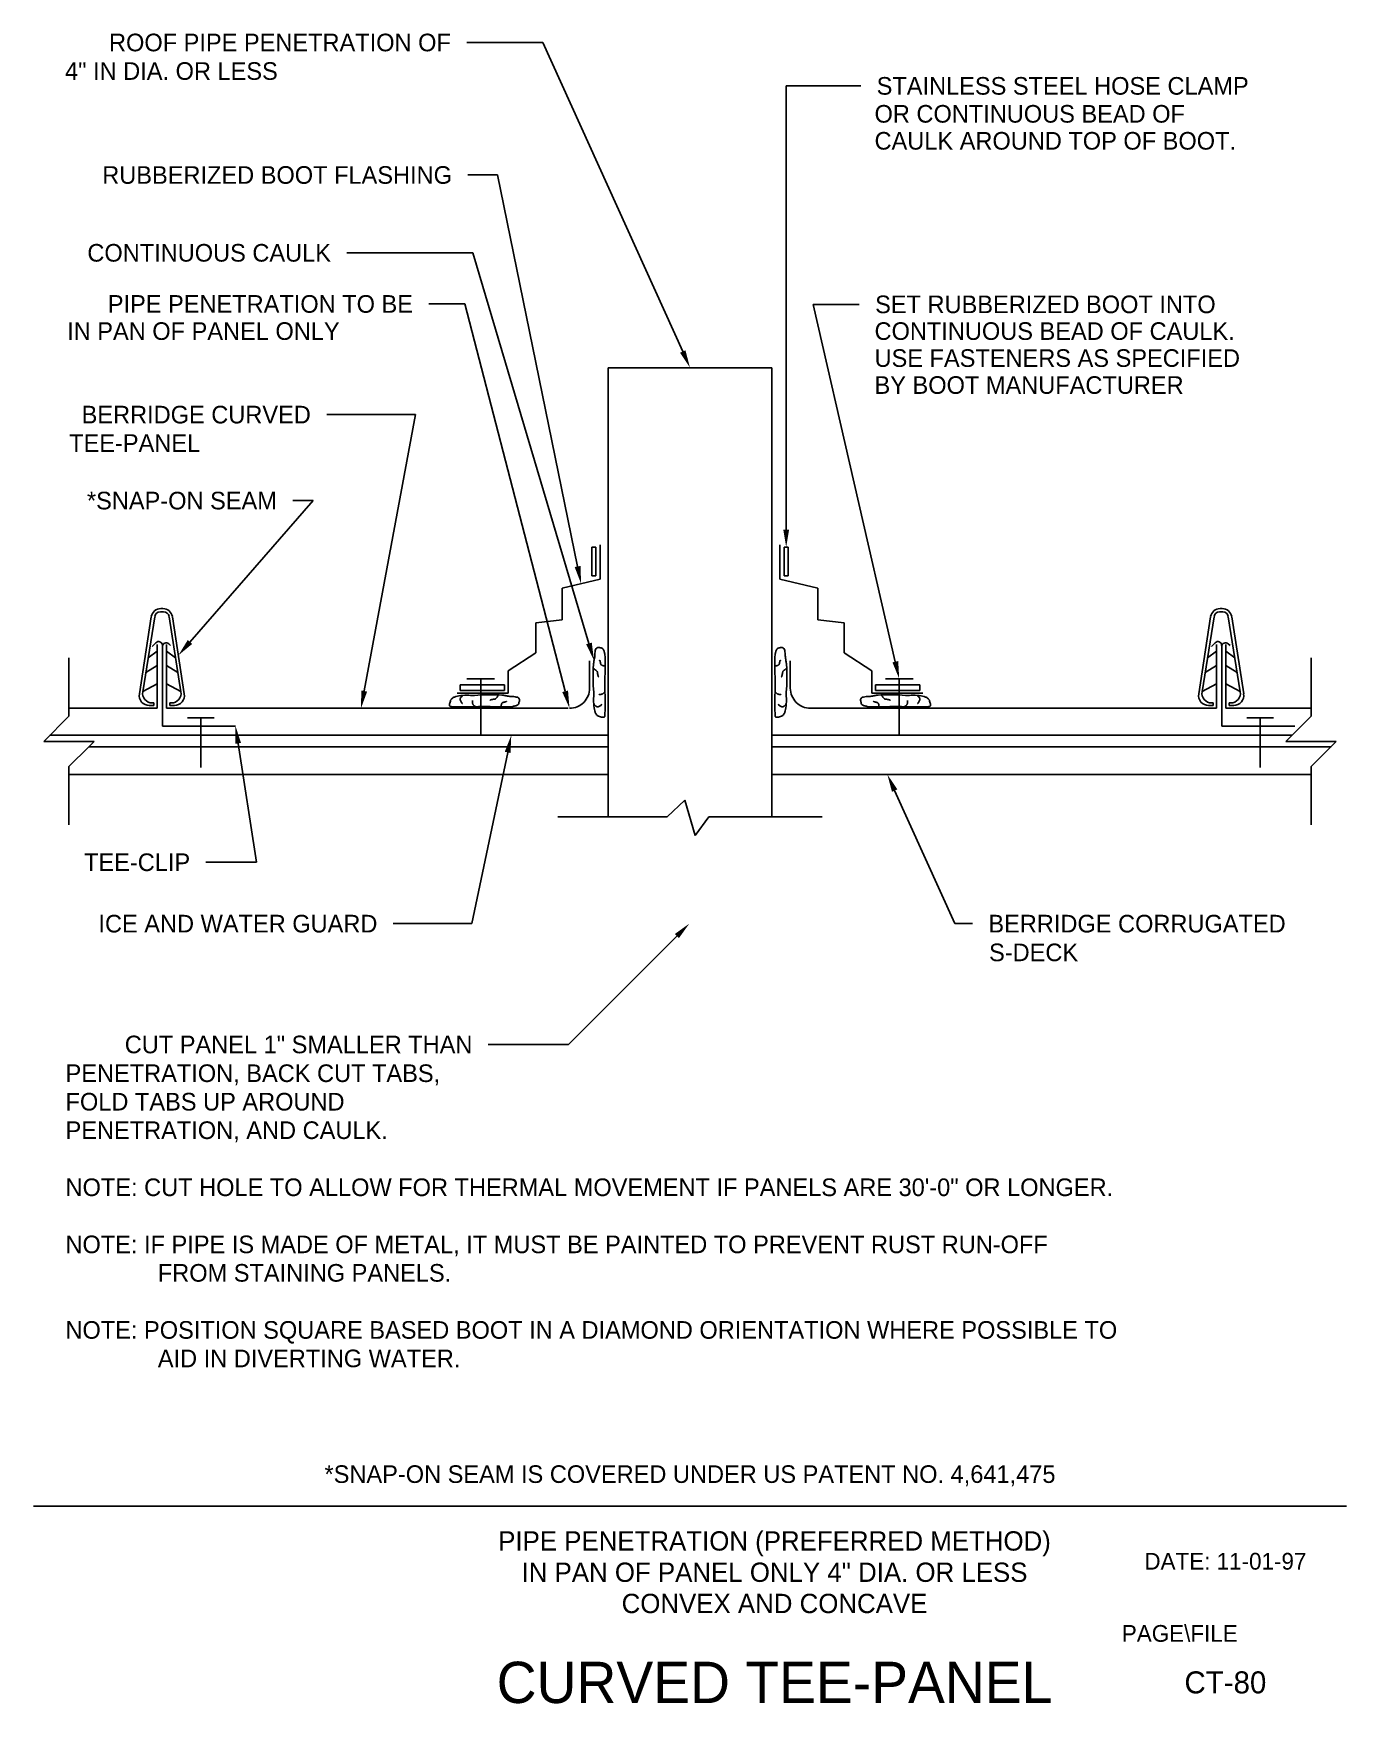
# Model space of a CAD drawing. Extents: x 0.9 to 13.9, y 0.4 to 17.
import ezdxf
from ezdxf.enums import TextEntityAlignment as Align

# ---------------------------------------------------------------- set-up
doc = ezdxf.new("R2010")
doc.units = 0
for name, color, linetype in [('BORDER', 7, 'CONTINUOUS'), ('CMP-FLSH', 7, 'CONTINUOUS'), ('DIM-TXT', 7, 'CONTINUOUS'), ('STRCTR', 7, 'CONTINUOUS')]:
    doc.layers.add(name, color=color, linetype=linetype)

msp = doc.modelspace()

# ---------------------------------------------------------------- linework, layer by layer
at = {"layer": 'BORDER', "color": 0, "linetype": 'CONTINUOUS'}
msp.add_line((13.895, 2.406), (0.859, 2.406), dxfattribs=at)
at = {"layer": 'CMP-FLSH', "color": 0, "linetype": 'CONTINUOUS'}
for p, q in [((6.484, 11.613), (6.484, 11.955)), ((8.27, 11.613), (8.27, 11.955)), ((6.404, 11.93), (6.441, 11.93)), ((6.404, 11.647), (6.404, 11.93)), ((6.441, 11.93), (6.441, 11.647)), ((8.313, 11.93), (8.313, 11.647)), ((8.351, 11.93), (8.313, 11.93)), ((8.351, 11.647), (8.351, 11.93)), ((6.108, 11.523), (6.484, 11.613)), ((6.441, 11.647), (6.404, 11.647)), ((8.646, 11.523), (8.27, 11.613)), ((8.313, 11.647), (8.351, 11.647)), ((6.108, 11.211), (6.108, 11.523)), ((8.646, 11.211), (8.646, 11.523)), ((2.134, 11.289), (2.119, 11.289)), ((2.134, 11.321), (2.123, 11.321)), ((2.134, 11.321), (2.145, 11.321)), ((2.134, 11.289), (2.149, 11.289)), ((12.65, 11.289), (12.635, 11.289)), ((12.65, 11.321), (12.639, 11.321)), ((12.65, 11.321), (12.661, 11.321)), ((12.65, 11.289), (12.665, 11.289)), ((2.029, 11.241), (1.911, 10.474)), ((2.063, 11.241), (1.944, 10.494)), ((2.205, 11.241), (2.323, 10.494)), ((2.239, 11.241), (2.357, 10.474)), ((5.847, 11.181), (6.108, 11.211)), ((5.847, 10.883), (5.847, 11.181)), ((8.907, 11.181), (8.646, 11.211)), ((8.907, 10.883), (8.907, 11.181)), ((12.545, 11.241), (12.427, 10.474)), ((12.579, 11.241), (12.461, 10.494)), ((12.721, 11.241), (12.84, 10.494)), ((12.755, 11.241), (12.874, 10.474)), ((2.074, 10.982), (2.037, 10.945)), ((2.088, 10.331), (2.088, 10.966)), ((2.18, 10.331), (2.18, 10.966)), ((2.203, 10.971), (2.221, 10.953)), ((12.59, 10.982), (12.553, 10.945)), ((12.604, 10.331), (12.604, 10.966)), ((12.696, 10.331), (12.696, 10.966)), ((12.719, 10.971), (12.738, 10.953)), ((1.998, 10.833), (2.088, 10.899)), ((2.139, 10.944), (2.139, 10.155)), ((2.27, 10.833), (2.18, 10.899)), ((5.572, 10.704), (5.847, 10.883)), ((6.381, 10.531), (6.381, 10.802)), ((8.373, 10.531), (8.373, 10.802)), ((9.182, 10.704), (8.907, 10.883)), ((12.514, 10.833), (12.604, 10.899)), ((12.655, 10.944), (12.655, 10.155)), ((12.786, 10.833), (12.696, 10.899)), ((1.975, 10.685), (2.088, 10.756)), ((2.293, 10.685), (2.18, 10.756)), ((5.163, 10.623), (5.437, 10.623)), ((5.3, 10.623), (5.3, 10.069)), ((5.572, 10.481), (5.572, 10.704)), ((9.182, 10.481), (9.182, 10.704)), ((9.592, 10.623), (9.317, 10.623)), ((9.454, 10.623), (9.454, 10.069)), ((12.491, 10.685), (12.604, 10.756)), ((12.809, 10.685), (12.696, 10.756)), ((1.945, 10.498), (2.088, 10.574)), ((2.323, 10.498), (2.18, 10.574)), ((5.066, 10.481), (5.572, 10.481)), ((5.534, 10.564), (5.097, 10.564)), ((5.097, 10.564), (5.097, 10.508)), ((5.097, 10.508), (5.534, 10.508)), ((5.534, 10.508), (5.534, 10.564)), ((9.688, 10.481), (9.182, 10.481)), ((9.22, 10.564), (9.657, 10.564)), ((9.22, 10.508), (9.22, 10.564)), ((9.657, 10.508), (9.22, 10.508)), ((9.657, 10.564), (9.657, 10.508)), ((12.461, 10.498), (12.604, 10.574)), ((12.839, 10.498), (12.696, 10.574)), ((2.088, 10.331), (1.211, 10.331)), ((2.009, 10.359), (2.013, 10.359)), ((2.013, 10.359), (2.055, 10.359)), ((2.038, 10.385), (2.055, 10.385)), ((2.038, 10.385), (2.043, 10.385)), ((2.055, 10.385), (2.055, 10.359)), ((2.18, 10.331), (6.167, 10.331)), ((2.23, 10.385), (2.213, 10.385)), ((2.213, 10.385), (2.213, 10.359)), ((2.254, 10.359), (2.213, 10.359)), ((2.23, 10.385), (2.225, 10.385)), ((2.259, 10.359), (2.254, 10.359)), ((12.604, 10.331), (8.573, 10.331)), ((12.525, 10.359), (12.53, 10.359)), ((12.53, 10.359), (12.571, 10.359)), ((12.554, 10.385), (12.571, 10.385)), ((12.554, 10.385), (12.559, 10.385)), ((12.571, 10.385), (12.571, 10.359)), ((12.696, 10.331), (13.543, 10.331)), ((12.746, 10.385), (12.729, 10.385)), ((12.729, 10.385), (12.729, 10.359)), ((12.771, 10.359), (12.729, 10.359)), ((12.746, 10.385), (12.742, 10.385)), ((12.775, 10.359), (12.771, 10.359)), ((2.139, 10.155), (2.865, 10.155)), ((2.39, 10.235), (2.653, 10.235)), ((2.522, 10.235), (2.522, 9.743)), ((12.655, 10.155), (13.381, 10.155)), ((12.906, 10.235), (13.169, 10.235)), ((13.038, 10.235), (13.038, 9.743)), ((6.565, 10.064), (1.023, 10.064)), ((8.189, 10.064), (13.356, 10.064))]:
    msp.add_line(p, q, dxfattribs=at)
for points in [[(6.423, 10.462, 0), (6.421, 10.448, 0), (6.42, 10.431, 0), (6.42, 10.413, 0), (6.42, 10.394, 0), (6.421, 10.374, 0), (6.423, 10.355, 0), (6.425, 10.336, 0), (6.428, 10.32, 0), (6.431, 10.306, 0), (6.433, 10.301, 0), (6.435, 10.296, 0), (6.437, 10.29, 0), (6.44, 10.284, 0), (6.443, 10.278, 0), (6.447, 10.272, 0), (6.45, 10.267, 0), (6.454, 10.263, 0), (6.457, 10.26, 0), (6.463, 10.256, 0), (6.47, 10.252, 0), (6.479, 10.249, 0), (6.487, 10.246, 0), (6.497, 10.243, 0), (6.506, 10.242, 0), (6.514, 10.242, 0), (6.521, 10.242, 0), (6.527, 10.245, 0), (6.529, 10.247, 0), (6.531, 10.25, 0), (6.532, 10.254, 0), (6.533, 10.259, 0), (6.533, 10.264, 0), (6.533, 10.269, 0), (6.533, 10.273, 0), (6.533, 10.277, 0), (6.533, 10.281, 0), (6.535, 10.309, 0), (6.536, 10.342, 0), (6.536, 10.378, 0), (6.535, 10.416, 0), (6.535, 10.455, 0), (6.533, 10.493, 0), (6.532, 10.529, 0), (6.532, 10.562, 0), (6.531, 10.591, 0), (6.532, 10.616, 0), (6.532, 10.645, 0), (6.534, 10.677, 0), (6.535, 10.711, 0), (6.536, 10.745, 0), (6.536, 10.779, 0), (6.536, 10.811, 0), (6.534, 10.84, 0), (6.531, 10.865, 0), (6.53, 10.871, 0), (6.529, 10.877, 0), (6.528, 10.884, 0), (6.526, 10.892, 0), (6.524, 10.899, 0), (6.521, 10.906, 0), (6.519, 10.913, 0), (6.515, 10.918, 0), (6.512, 10.922, 0), (6.507, 10.925, 0), (6.501, 10.928, 0), (6.494, 10.931, 0), (6.486, 10.933, 0), (6.478, 10.934, 0), (6.47, 10.934, 0), (6.462, 10.934, 0), (6.456, 10.933, 0), (6.451, 10.931, 0), (6.445, 10.924, 0), (6.44, 10.915, 0), (6.437, 10.904, 0), (6.435, 10.891, 0), (6.433, 10.878, 0), (6.432, 10.865, 0), (6.431, 10.852, 0), (6.431, 10.841, 0), (6.429, 10.831, 0), (6.428, 10.825, 0), (6.427, 10.818, 0), (6.425, 10.81, 0), (6.424, 10.801, 0), (6.422, 10.792, 0), (6.421, 10.784, 0), (6.42, 10.776, 0), (6.419, 10.768, 0), (6.418, 10.762, 0), (6.417, 10.734, 0), (6.416, 10.702, 0), (6.416, 10.667, 0), (6.416, 10.631, 0), (6.416, 10.593, 0), (6.417, 10.556, 0), (6.419, 10.521, 0), (6.421, 10.49, 0), (6.423, 10.462, 0)], [(6.536, 10.753, 0), (6.532, 10.753, 0), (6.527, 10.753, 0), (6.522, 10.753, 0), (6.517, 10.754, 0), (6.511, 10.756, 0), (6.506, 10.757, 0), (6.502, 10.759, 0), (6.498, 10.762, 0), (6.494, 10.764, 0), (6.492, 10.768, 0), (6.49, 10.773, 0), (6.489, 10.779, 0), (6.487, 10.786, 0), (6.486, 10.793, 0), (6.485, 10.799, 0), (6.483, 10.804, 0), (6.48, 10.807, 0), (6.477, 10.808, 0)], [(8.331, 10.462, 0), (8.333, 10.448, 0), (8.334, 10.431, 0), (8.335, 10.413, 0), (8.334, 10.394, 0), (8.333, 10.374, 0), (8.331, 10.355, 0), (8.329, 10.336, 0), (8.326, 10.32, 0), (8.323, 10.306, 0), (8.321, 10.301, 0), (8.319, 10.296, 0), (8.317, 10.29, 0), (8.314, 10.284, 0), (8.311, 10.278, 0), (8.307, 10.272, 0), (8.304, 10.267, 0), (8.3, 10.263, 0), (8.297, 10.26, 0), (8.291, 10.256, 0), (8.284, 10.252, 0), (8.276, 10.249, 0), (8.267, 10.246, 0), (8.257, 10.243, 0), (8.249, 10.242, 0), (8.24, 10.242, 0), (8.233, 10.242, 0), (8.227, 10.245, 0), (8.225, 10.247, 0), (8.223, 10.25, 0), (8.222, 10.254, 0), (8.222, 10.259, 0), (8.221, 10.264, 0), (8.221, 10.269, 0), (8.221, 10.273, 0), (8.221, 10.277, 0), (8.221, 10.281, 0), (8.219, 10.309, 0), (8.218, 10.342, 0), (8.218, 10.378, 0), (8.219, 10.416, 0), (8.22, 10.455, 0), (8.221, 10.493, 0), (8.222, 10.529, 0), (8.222, 10.562, 0), (8.223, 10.591, 0), (8.222, 10.616, 0), (8.222, 10.645, 0), (8.22, 10.677, 0), (8.219, 10.711, 0), (8.218, 10.745, 0), (8.218, 10.779, 0), (8.218, 10.811, 0), (8.22, 10.84, 0), (8.223, 10.865, 0), (8.224, 10.871, 0), (8.225, 10.877, 0), (8.226, 10.884, 0), (8.228, 10.892, 0), (8.23, 10.899, 0), (8.233, 10.906, 0), (8.235, 10.913, 0), (8.239, 10.918, 0), (8.242, 10.922, 0), (8.247, 10.925, 0), (8.253, 10.928, 0), (8.261, 10.931, 0), (8.268, 10.933, 0), (8.276, 10.934, 0), (8.284, 10.934, 0), (8.292, 10.934, 0), (8.298, 10.933, 0), (8.303, 10.931, 0), (8.309, 10.924, 0), (8.314, 10.915, 0), (8.317, 10.904, 0), (8.319, 10.891, 0), (8.321, 10.878, 0), (8.322, 10.865, 0), (8.323, 10.852, 0), (8.324, 10.841, 0), (8.325, 10.831, 0), (8.326, 10.825, 0), (8.327, 10.818, 0), (8.329, 10.81, 0), (8.33, 10.801, 0), (8.332, 10.792, 0), (8.333, 10.784, 0), (8.334, 10.776, 0), (8.335, 10.768, 0), (8.336, 10.762, 0), (8.337, 10.734, 0), (8.338, 10.702, 0), (8.338, 10.667, 0), (8.338, 10.631, 0), (8.338, 10.593, 0), (8.337, 10.556, 0), (8.335, 10.521, 0), (8.333, 10.49, 0), (8.331, 10.462, 0)], [(8.218, 10.753, 0), (8.222, 10.753, 0), (8.227, 10.753, 0), (8.232, 10.753, 0), (8.237, 10.754, 0), (8.243, 10.756, 0), (8.248, 10.757, 0), (8.252, 10.759, 0), (8.257, 10.762, 0), (8.26, 10.764, 0), (8.262, 10.768, 0), (8.264, 10.773, 0), (8.266, 10.779, 0), (8.267, 10.786, 0), (8.268, 10.793, 0), (8.269, 10.799, 0), (8.271, 10.804, 0), (8.274, 10.807, 0), (8.277, 10.808, 0)], [(6.421, 10.724, 0), (6.424, 10.722, 0), (6.428, 10.72, 0), (6.433, 10.717, 0), (6.437, 10.714, 0), (6.442, 10.71, 0), (6.446, 10.707, 0), (6.45, 10.703, 0), (6.453, 10.7, 0), (6.455, 10.696, 0), (6.458, 10.691, 0), (6.459, 10.685, 0), (6.46, 10.677, 0), (6.461, 10.668, 0), (6.462, 10.66, 0), (6.464, 10.653, 0), (6.466, 10.647, 0), (6.469, 10.643, 0), (6.473, 10.641, 0)], [(8.334, 10.724, 0), (8.33, 10.722, 0), (8.326, 10.72, 0), (8.321, 10.717, 0), (8.317, 10.714, 0), (8.312, 10.71, 0), (8.308, 10.707, 0), (8.305, 10.703, 0), (8.301, 10.7, 0), (8.299, 10.696, 0), (8.297, 10.691, 0), (8.295, 10.685, 0), (8.294, 10.677, 0), (8.293, 10.668, 0), (8.292, 10.66, 0), (8.29, 10.653, 0), (8.288, 10.647, 0), (8.286, 10.643, 0), (8.281, 10.641, 0)], [(5.211, 10.457, 0), (5.197, 10.459, 0), (5.18, 10.46, 0), (5.162, 10.46, 0), (5.142, 10.46, 0), (5.123, 10.459, 0), (5.103, 10.457, 0), (5.085, 10.455, 0), (5.069, 10.452, 0), (5.055, 10.449, 0), (5.05, 10.447, 0), (5.045, 10.445, 0), (5.039, 10.443, 0), (5.033, 10.44, 0), (5.027, 10.437, 0), (5.021, 10.433, 0), (5.016, 10.43, 0), (5.012, 10.426, 0), (5.008, 10.423, 0), (5.005, 10.417, 0), (5.001, 10.41, 0), (4.998, 10.401, 0), (4.995, 10.393, 0), (4.992, 10.383, 0), (4.991, 10.374, 0), (4.99, 10.366, 0), (4.991, 10.359, 0), (4.994, 10.353, 0), (4.996, 10.351, 0), (4.999, 10.349, 0), (5.003, 10.348, 0), (5.008, 10.348, 0), (5.012, 10.347, 0), (5.017, 10.347, 0), (5.022, 10.347, 0), (5.026, 10.347, 0), (5.029, 10.347, 0), (5.058, 10.345, 0), (5.091, 10.344, 0), (5.127, 10.344, 0), (5.165, 10.345, 0), (5.204, 10.346, 0), (5.242, 10.347, 0), (5.278, 10.348, 0), (5.311, 10.348, 0), (5.34, 10.349, 0), (5.365, 10.348, 0), (5.394, 10.348, 0), (5.426, 10.346, 0), (5.46, 10.345, 0), (5.494, 10.344, 0), (5.528, 10.344, 0), (5.56, 10.344, 0), (5.589, 10.346, 0), (5.614, 10.349, 0), (5.619, 10.35, 0), (5.626, 10.351, 0), (5.633, 10.352, 0), (5.641, 10.354, 0), (5.648, 10.356, 0), (5.655, 10.359, 0), (5.661, 10.361, 0), (5.667, 10.365, 0), (5.671, 10.368, 0), (5.674, 10.373, 0), (5.677, 10.379, 0), (5.679, 10.387, 0), (5.681, 10.394, 0), (5.683, 10.402, 0), (5.683, 10.41, 0), (5.683, 10.418, 0), (5.682, 10.424, 0), (5.679, 10.429, 0), (5.673, 10.435, 0), (5.664, 10.44, 0), (5.653, 10.443, 0), (5.64, 10.445, 0), (5.627, 10.447, 0), (5.614, 10.448, 0), (5.601, 10.449, 0), (5.59, 10.449, 0), (5.58, 10.451, 0), (5.574, 10.452, 0), (5.566, 10.453, 0), (5.558, 10.455, 0), (5.55, 10.456, 0), (5.541, 10.458, 0), (5.532, 10.459, 0), (5.524, 10.46, 0), (5.517, 10.461, 0), (5.51, 10.462, 0), (5.483, 10.463, 0), (5.451, 10.464, 0), (5.416, 10.464, 0), (5.379, 10.464, 0), (5.342, 10.464, 0), (5.305, 10.463, 0), (5.27, 10.461, 0), (5.238, 10.459, 0), (5.211, 10.457, 0)], [(5.122, 10.455, 0), (5.119, 10.454, 0), (5.115, 10.452, 0), (5.111, 10.448, 0), (5.107, 10.445, 0), (5.104, 10.441, 0), (5.1, 10.437, 0), (5.098, 10.432, 0), (5.096, 10.428, 0), (5.095, 10.425, 0), (5.095, 10.42, 0), (5.096, 10.414, 0), (5.098, 10.408, 0), (5.101, 10.402, 0), (5.104, 10.395, 0), (5.108, 10.389, 0), (5.112, 10.384, 0), (5.116, 10.38, 0), (5.12, 10.377, 0)], [(5.472, 10.459, 0), (5.471, 10.456, 0), (5.468, 10.452, 0), (5.466, 10.447, 0), (5.462, 10.443, 0), (5.459, 10.438, 0), (5.455, 10.434, 0), (5.452, 10.43, 0), (5.448, 10.427, 0), (5.445, 10.425, 0), (5.44, 10.422, 0), (5.433, 10.421, 0), (5.425, 10.42, 0), (5.417, 10.419, 0), (5.409, 10.418, 0), (5.401, 10.416, 0), (5.395, 10.414, 0), (5.392, 10.411, 0), (5.39, 10.407, 0)], [(6.533, 10.502, 0), (6.532, 10.499, 0), (6.53, 10.495, 0), (6.527, 10.491, 0), (6.524, 10.488, 0), (6.521, 10.484, 0), (6.517, 10.48, 0), (6.514, 10.477, 0), (6.511, 10.475, 0), (6.507, 10.473, 0), (6.504, 10.471, 0), (6.501, 10.47, 0), (6.497, 10.47, 0), (6.492, 10.469, 0), (6.488, 10.469, 0), (6.483, 10.468, 0), (6.479, 10.469, 0), (6.476, 10.469, 0), (6.473, 10.471, 0)], [(8.221, 10.502, 0), (8.222, 10.499, 0), (8.224, 10.495, 0), (8.227, 10.491, 0), (8.23, 10.488, 0), (8.233, 10.484, 0), (8.237, 10.48, 0), (8.24, 10.477, 0), (8.244, 10.475, 0), (8.247, 10.473, 0), (8.25, 10.471, 0), (8.253, 10.47, 0), (8.257, 10.47, 0), (8.262, 10.469, 0), (8.266, 10.469, 0), (8.271, 10.468, 0), (8.275, 10.469, 0), (8.278, 10.469, 0), (8.281, 10.471, 0)], [(9.543, 10.457, 0), (9.557, 10.459, 0), (9.574, 10.46, 0), (9.592, 10.46, 0), (9.612, 10.46, 0), (9.631, 10.459, 0), (9.651, 10.457, 0), (9.669, 10.455, 0), (9.685, 10.452, 0), (9.699, 10.449, 0), (9.704, 10.447, 0), (9.709, 10.445, 0), (9.715, 10.443, 0), (9.721, 10.44, 0), (9.727, 10.437, 0), (9.733, 10.433, 0), (9.738, 10.43, 0), (9.742, 10.426, 0), (9.746, 10.423, 0), (9.749, 10.417, 0), (9.753, 10.41, 0), (9.756, 10.401, 0), (9.759, 10.393, 0), (9.762, 10.383, 0), (9.763, 10.374, 0), (9.764, 10.366, 0), (9.763, 10.359, 0), (9.761, 10.353, 0), (9.758, 10.351, 0), (9.755, 10.349, 0), (9.751, 10.348, 0), (9.746, 10.348, 0), (9.742, 10.347, 0), (9.737, 10.347, 0), (9.732, 10.347, 0), (9.728, 10.347, 0), (9.725, 10.347, 0), (9.696, 10.345, 0), (9.663, 10.344, 0), (9.627, 10.344, 0), (9.589, 10.345, 0), (9.55, 10.346, 0), (9.512, 10.347, 0), (9.476, 10.348, 0), (9.443, 10.348, 0), (9.415, 10.349, 0), (9.389, 10.348, 0), (9.36, 10.348, 0), (9.328, 10.346, 0), (9.294, 10.345, 0), (9.26, 10.344, 0), (9.226, 10.344, 0), (9.194, 10.344, 0), (9.165, 10.346, 0), (9.14, 10.349, 0), (9.135, 10.35, 0), (9.128, 10.351, 0), (9.121, 10.352, 0), (9.114, 10.354, 0), (9.106, 10.356, 0), (9.099, 10.359, 0), (9.093, 10.361, 0), (9.087, 10.365, 0), (9.083, 10.368, 0), (9.08, 10.373, 0), (9.077, 10.379, 0), (9.075, 10.387, 0), (9.073, 10.394, 0), (9.072, 10.402, 0), (9.071, 10.41, 0), (9.071, 10.418, 0), (9.072, 10.424, 0), (9.075, 10.429, 0), (9.081, 10.435, 0), (9.09, 10.44, 0), (9.101, 10.443, 0), (9.114, 10.445, 0), (9.127, 10.447, 0), (9.14, 10.448, 0), (9.153, 10.449, 0), (9.164, 10.449, 0), (9.174, 10.451, 0), (9.18, 10.452, 0), (9.188, 10.453, 0), (9.196, 10.455, 0), (9.204, 10.456, 0), (9.213, 10.458, 0), (9.222, 10.459, 0), (9.23, 10.46, 0), (9.237, 10.461, 0), (9.244, 10.462, 0), (9.271, 10.463, 0), (9.303, 10.464, 0), (9.338, 10.464, 0), (9.375, 10.464, 0), (9.412, 10.464, 0), (9.449, 10.463, 0), (9.484, 10.461, 0), (9.516, 10.459, 0), (9.543, 10.457, 0)], [(9.282, 10.459, 0), (9.283, 10.456, 0), (9.286, 10.452, 0), (9.288, 10.447, 0), (9.292, 10.443, 0), (9.295, 10.438, 0), (9.299, 10.434, 0), (9.302, 10.43, 0), (9.306, 10.427, 0), (9.309, 10.425, 0), (9.314, 10.422, 0), (9.321, 10.421, 0), (9.329, 10.42, 0), (9.337, 10.419, 0), (9.345, 10.418, 0), (9.353, 10.416, 0), (9.359, 10.414, 0), (9.363, 10.411, 0), (9.364, 10.407, 0)], [(9.632, 10.455, 0), (9.635, 10.454, 0), (9.639, 10.452, 0), (9.643, 10.448, 0), (9.647, 10.445, 0), (9.651, 10.441, 0), (9.654, 10.437, 0), (9.656, 10.432, 0), (9.658, 10.428, 0), (9.659, 10.425, 0), (9.659, 10.42, 0), (9.658, 10.414, 0), (9.656, 10.408, 0), (9.653, 10.402, 0), (9.65, 10.395, 0), (9.646, 10.389, 0), (9.642, 10.384, 0), (9.638, 10.38, 0), (9.634, 10.377, 0)], [(5.251, 10.347, 0), (5.248, 10.348, 0), (5.244, 10.35, 0), (5.24, 10.353, 0), (5.236, 10.356, 0), (5.232, 10.359, 0), (5.229, 10.363, 0), (5.226, 10.366, 0), (5.223, 10.37, 0), (5.221, 10.373, 0), (5.22, 10.376, 0), (5.219, 10.379, 0), (5.218, 10.383, 0), (5.218, 10.388, 0), (5.217, 10.392, 0), (5.217, 10.397, 0), (5.217, 10.401, 0), (5.218, 10.404, 0), (5.219, 10.407, 0)], [(5.502, 10.344, 0), (5.502, 10.348, 0), (5.502, 10.353, 0), (5.502, 10.358, 0), (5.503, 10.363, 0), (5.505, 10.369, 0), (5.506, 10.374, 0), (5.508, 10.378, 0), (5.51, 10.382, 0), (5.513, 10.386, 0), (5.516, 10.388, 0), (5.522, 10.39, 0), (5.528, 10.392, 0), (5.535, 10.393, 0), (5.542, 10.394, 0), (5.548, 10.395, 0), (5.553, 10.397, 0), (5.556, 10.4, 0), (5.557, 10.403, 0)], [(6.425, 10.374, 0), (6.426, 10.37, 0), (6.428, 10.366, 0), (6.432, 10.362, 0), (6.435, 10.358, 0), (6.439, 10.355, 0), (6.443, 10.352, 0), (6.448, 10.349, 0), (6.452, 10.347, 0), (6.455, 10.346, 0), (6.46, 10.346, 0), (6.466, 10.347, 0), (6.472, 10.349, 0), (6.478, 10.352, 0), (6.485, 10.356, 0), (6.491, 10.359, 0), (6.496, 10.363, 0), (6.5, 10.367, 0), (6.503, 10.371, 0)], [(8.329, 10.374, 0), (8.328, 10.37, 0), (8.326, 10.366, 0), (8.323, 10.362, 0), (8.319, 10.358, 0), (8.315, 10.355, 0), (8.311, 10.352, 0), (8.306, 10.349, 0), (8.302, 10.347, 0), (8.299, 10.346, 0), (8.294, 10.346, 0), (8.288, 10.347, 0), (8.282, 10.349, 0), (8.276, 10.352, 0), (8.269, 10.356, 0), (8.264, 10.359, 0), (8.258, 10.363, 0), (8.254, 10.367, 0), (8.251, 10.371, 0)], [(9.252, 10.344, 0), (9.253, 10.348, 0), (9.252, 10.353, 0), (9.252, 10.358, 0), (9.251, 10.363, 0), (9.25, 10.369, 0), (9.248, 10.374, 0), (9.246, 10.378, 0), (9.244, 10.382, 0), (9.241, 10.386, 0), (9.238, 10.388, 0), (9.232, 10.39, 0), (9.226, 10.392, 0), (9.219, 10.393, 0), (9.212, 10.394, 0), (9.206, 10.395, 0), (9.201, 10.397, 0), (9.198, 10.4, 0), (9.197, 10.403, 0)], [(9.503, 10.347, 0), (9.506, 10.348, 0), (9.51, 10.35, 0), (9.514, 10.353, 0), (9.518, 10.356, 0), (9.522, 10.359, 0), (9.525, 10.363, 0), (9.528, 10.366, 0), (9.531, 10.37, 0), (9.533, 10.373, 0), (9.534, 10.376, 0), (9.535, 10.379, 0), (9.536, 10.383, 0), (9.536, 10.388, 0), (9.537, 10.392, 0), (9.537, 10.397, 0), (9.537, 10.401, 0), (9.536, 10.404, 0), (9.535, 10.407, 0)]]:
    msp.add_polyline3d(points, dxfattribs=at)
for centre, radius, start, end in [((2.123, 11.227), 0.0947, 89.999, 171.1965), ((2.119, 11.233), 0.0568, 89.9988, 170.9992), ((2.145, 11.227), 0.0947, 8.7954, 90.0057), ((2.149, 11.233), 0.0568, 9.0042, 89.992), ((12.639, 11.227), 0.0947, 89.999, 171.1965), ((12.635, 11.233), 0.0568, 89.9988, 170.9992), ((12.661, 11.227), 0.0947, 8.7954, 90.0057), ((12.665, 11.233), 0.0568, 9.0042, 89.992), ((2.101, 10.956), 0.0379, 359.9931, 135.8295), ((2.177, 10.944), 0.0379, 45.0938, 179.992), ((12.617, 10.956), 0.0379, 359.9931, 135.8295), ((12.693, 10.944), 0.0379, 45.0938, 179.992), ((2.009, 10.458), 0.0995, 170.9997, 269.9977), ((2.038, 10.479), 0.0947, 170.9972, 270.0002), ((2.23, 10.479), 0.0947, 269.999, 8.999), ((2.259, 10.458), 0.0994, 269.9987, 9.0039), ((6.181, 10.531), 0.2, 269.9996, 0.0004), ((8.573, 10.531), 0.2, 179.9996, 270.0004), ((12.525, 10.458), 0.0995, 170.9997, 269.9977), ((12.554, 10.479), 0.0947, 170.9972, 270.0002), ((12.746, 10.479), 0.0947, 269.999, 8.999), ((12.775, 10.458), 0.0994, 269.9987, 9.0039)]:
    msp.add_arc(centre, radius, start, end, dxfattribs=at)
at = {"layer": 'DIM-TXT', "color": 0, "linetype": 'CONTINUOUS'}
for p, q in [((5.917, 16.944), (5.16, 16.944)), ((7.305, 13.874), (5.917, 16.944)), ((5.467, 15.628), (5.172, 15.628)), ((6.261, 11.74), (5.467, 15.628)), ((5.222, 14.855), (3.97, 14.855)), ((6.374, 10.975), (5.222, 14.855)), ((5.141, 14.347), (4.784, 14.347)), ((6.137, 10.5), (5.141, 14.347)), ((9.415, 10.794), (8.601, 14.343)), ((8.601, 14.343), (9.057, 14.343)), ((4.652, 13.248), (3.771, 13.248)), ((4.143, 10.503), (4.652, 13.248)), ((2.413, 10.989), (3.637, 12.394)), ((3.637, 12.394), (3.433, 12.394)), ((2.892, 9.982), (3.074, 8.802)), ((5.567, 9.893), (5.211, 8.192)), ((9.408, 9.514), (10.006, 8.192)), ((3.074, 8.802), (2.572, 8.802)), ((5.211, 8.192), (4.431, 8.192)), ((10.006, 8.192), (10.181, 8.192)), ((7.246, 8.068), (6.171, 6.992)), ((6.171, 6.992), (5.374, 6.992))]:
    msp.add_line(p, q, dxfattribs=at)
for points in [[(7.332, 13.886), (7.278, 13.862), (7.377, 13.714)], [(6.29, 11.745), (6.232, 11.734), (6.296, 11.568)], [(2.435, 10.97), (2.391, 11.009), (2.298, 10.857)], [(6.402, 10.983), (6.346, 10.967), (6.424, 10.807)], [(9.444, 10.8), (9.387, 10.787), (9.454, 10.623)], [(4.172, 10.497), (4.114, 10.508), (4.111, 10.331)], [(6.166, 10.507), (6.109, 10.493), (6.181, 10.331)], [(2.863, 9.978), (2.92, 9.987), (2.865, 10.155)], [(5.538, 9.899), (5.595, 9.887), (5.603, 10.064)], [(9.382, 9.502), (9.435, 9.526), (9.336, 9.674)], [(7.226, 8.089), (7.267, 8.048), (7.37, 8.192)]]:
    msp.add_solid(points, dxfattribs=at)
at = {"layer": 'STRCTR', "color": 0, "linetype": 'CONTINUOUS'}
for p, q in [((8.332, 12.105), (8.332, 16.513)), ((8.332, 16.513), (9.073, 16.513)), ((6.565, 13.714), (8.189, 13.714)), ((6.565, 9.949), (6.565, 13.714)), ((8.189, 13.714), (8.189, 9.949)), ((1.211, 10.831), (1.211, 10.252)), ((13.543, 10.252), (13.543, 10.831)), ((1.211, 10.252), (0.961, 10.002)), ((13.543, 10.252), (13.293, 10.002)), ((1.461, 10.002), (0.961, 10.002)), ((1.461, 10.002), (1.408, 9.949)), ((13.793, 10.002), (13.293, 10.002)), ((13.793, 10.002), (13.543, 9.752)), ((1.408, 9.949), (1.211, 9.752)), ((6.565, 9.949), (1.408, 9.949)), ((6.565, 9.949), (6.565, 9.674)), ((8.189, 9.949), (13.741, 9.949)), ((8.189, 9.949), (8.189, 9.674)), ((1.211, 9.752), (1.211, 9.674)), ((6.565, 9.674), (1.211, 9.674)), ((1.211, 9.674), (1.211, 9.174)), ((6.565, 9.252), (6.565, 9.674)), ((8.189, 9.674), (13.543, 9.674)), ((8.189, 9.674), (8.189, 9.252)), ((13.543, 9.752), (13.543, 9.674)), ((13.543, 9.174), (13.543, 9.674)), ((7.15, 9.252), (7.326, 9.42)), ((7.326, 9.42), (7.427, 9.066)), ((7.15, 9.252), (6.065, 9.252)), ((7.427, 9.066), (7.565, 9.252)), ((7.565, 9.252), (8.689, 9.252))]:
    msp.add_line(p, q, dxfattribs=at)
msp.add_solid([(8.361, 12.105), (8.303, 12.105), (8.332, 11.93)], dxfattribs=at)

# ---------------------------------------------------------------- texts
at = {"layer": 'BORDER', "color": 0, "linetype": 'CONTINUOUS'}
for s, height, p in [('DATE: 11-01-97', 0.16642, (12.692, 1.859)), ('CURVED TEE-PANEL', 0.41016, (8.216, 0.656)), ('CT-80', 0.2188, (12.692, 0.656))]:
    msp.add_text(s, height=height, dxfattribs=at).set_placement(p, align=Align.MIDDLE)
msp.add_text('PAGE\\FILE', height=0.1664, dxfattribs=at).set_placement((11.664, 1.059))
at = {"layer": 'DIM-TXT', "color": 0, "linetype": 'CONTINUOUS'}
for s, p in [('ROOF PIPE PENETRATION OF', (5.003, 16.944)), ('RUBBERIZED BOOT FLASHING', (5.014, 15.628)), ('CONTINUOUS CAULK', (3.813, 14.855)), ('PIPE PENETRATION TO BE', (4.627, 14.347)), ('BERRIDGE CURVED', (3.613, 13.248)), ('*SNAP-ON SEAM', (3.276, 12.394)), ('TEE-CLIP', (2.415, 8.802)), ('ICE AND WATER GUARD', (4.274, 8.192)), ('CUT PANEL 1" SMALLER THAN', (5.217, 6.992))]:
    msp.add_text(s, height=0.175, dxfattribs=at).set_placement(p, align=Align.MIDDLE_RIGHT)
for s, p in [('4" IN DIA. OR LESS', (1.173, 16.573)), ('OR CONTINUOUS BEAD OF', (9.209, 16.148)), ('CAULK AROUND TOP OF BOOT.', (9.209, 15.88)), ('IN PAN OF PANEL ONLY', (1.194, 13.99)), ('CONTINUOUS BEAD OF CAULK.', (9.209, 13.99)), ('USE FASTENERS AS SPECIFIED', (9.209, 13.722)), ('BY BOOT MANUFACTURER', (9.209, 13.454)), ('TEE-PANEL', (1.214, 12.878)), ('PENETRATION, BACK CUT TABS,', (1.178, 6.619)), ('FOLD TABS UP AROUND', (1.178, 6.336)), ('PENETRATION, AND CAULK.', (1.178, 6.053)), ('NOTE: CUT HOLE TO ALLOW FOR THERMAL MOVEMENT IF PANELS ARE 30\'-0" OR LONGER.', (1.178, 5.486))]:
    msp.add_text(s, height=0.175, dxfattribs=at).set_placement(p)
for s, p in [('SET RUBBERIZED BOOT INTO', (9.215, 14.343)), ('BERRIDGE CORRUGATED', (10.339, 8.192))]:
    msp.add_text(s, height=0.175, dxfattribs=at).set_placement(p, align=Align.MIDDLE_LEFT)
for s, height, p in [('*SNAP-ON SEAM IS COVERED UNDER US PATENT NO. 4,641,475', 0.175, (7.377, 2.637)), ('PIPE PENETRATION (PREFERRED METHOD)', 0.19178, (8.216, 1.965)), ('IN PAN OF PANEL ONLY 4" DIA. OR LESS', 0.19178, (8.216, 1.654)), ('CONVEX AND CONCAVE', 0.19178, (8.216, 1.344))]:
    msp.add_text(s, height=height, dxfattribs=at).set_placement(p, align=Align.CENTER)
at = {"layer": 'STRCTR', "color": 0, "linetype": 'CONTINUOUS'}
msp.add_text('STAINLESS STEEL HOSE CLAMP', height=0.175, dxfattribs=at).set_placement((9.23, 16.513), align=Align.MIDDLE_LEFT)
for s, p in [('S-DECK', (10.346, 7.819)), ('NOTE: IF PIPE IS MADE OF METAL, IT MUST BE PAINTED TO PREVENT RUST RUN-OFF', (1.177, 4.919)), ('FROM STAINING PANELS.', (2.094, 4.636)), ('NOTE: POSITION SQUARE BASED BOOT IN A DIAMOND ORIENTATION WHERE POSSIBLE TO', (1.177, 4.069)), ('AID IN DIVERTING WATER.', (2.094, 3.786))]:
    msp.add_text(s, height=0.175, dxfattribs=at).set_placement(p)

doc.saveas('drawing.dxf')
